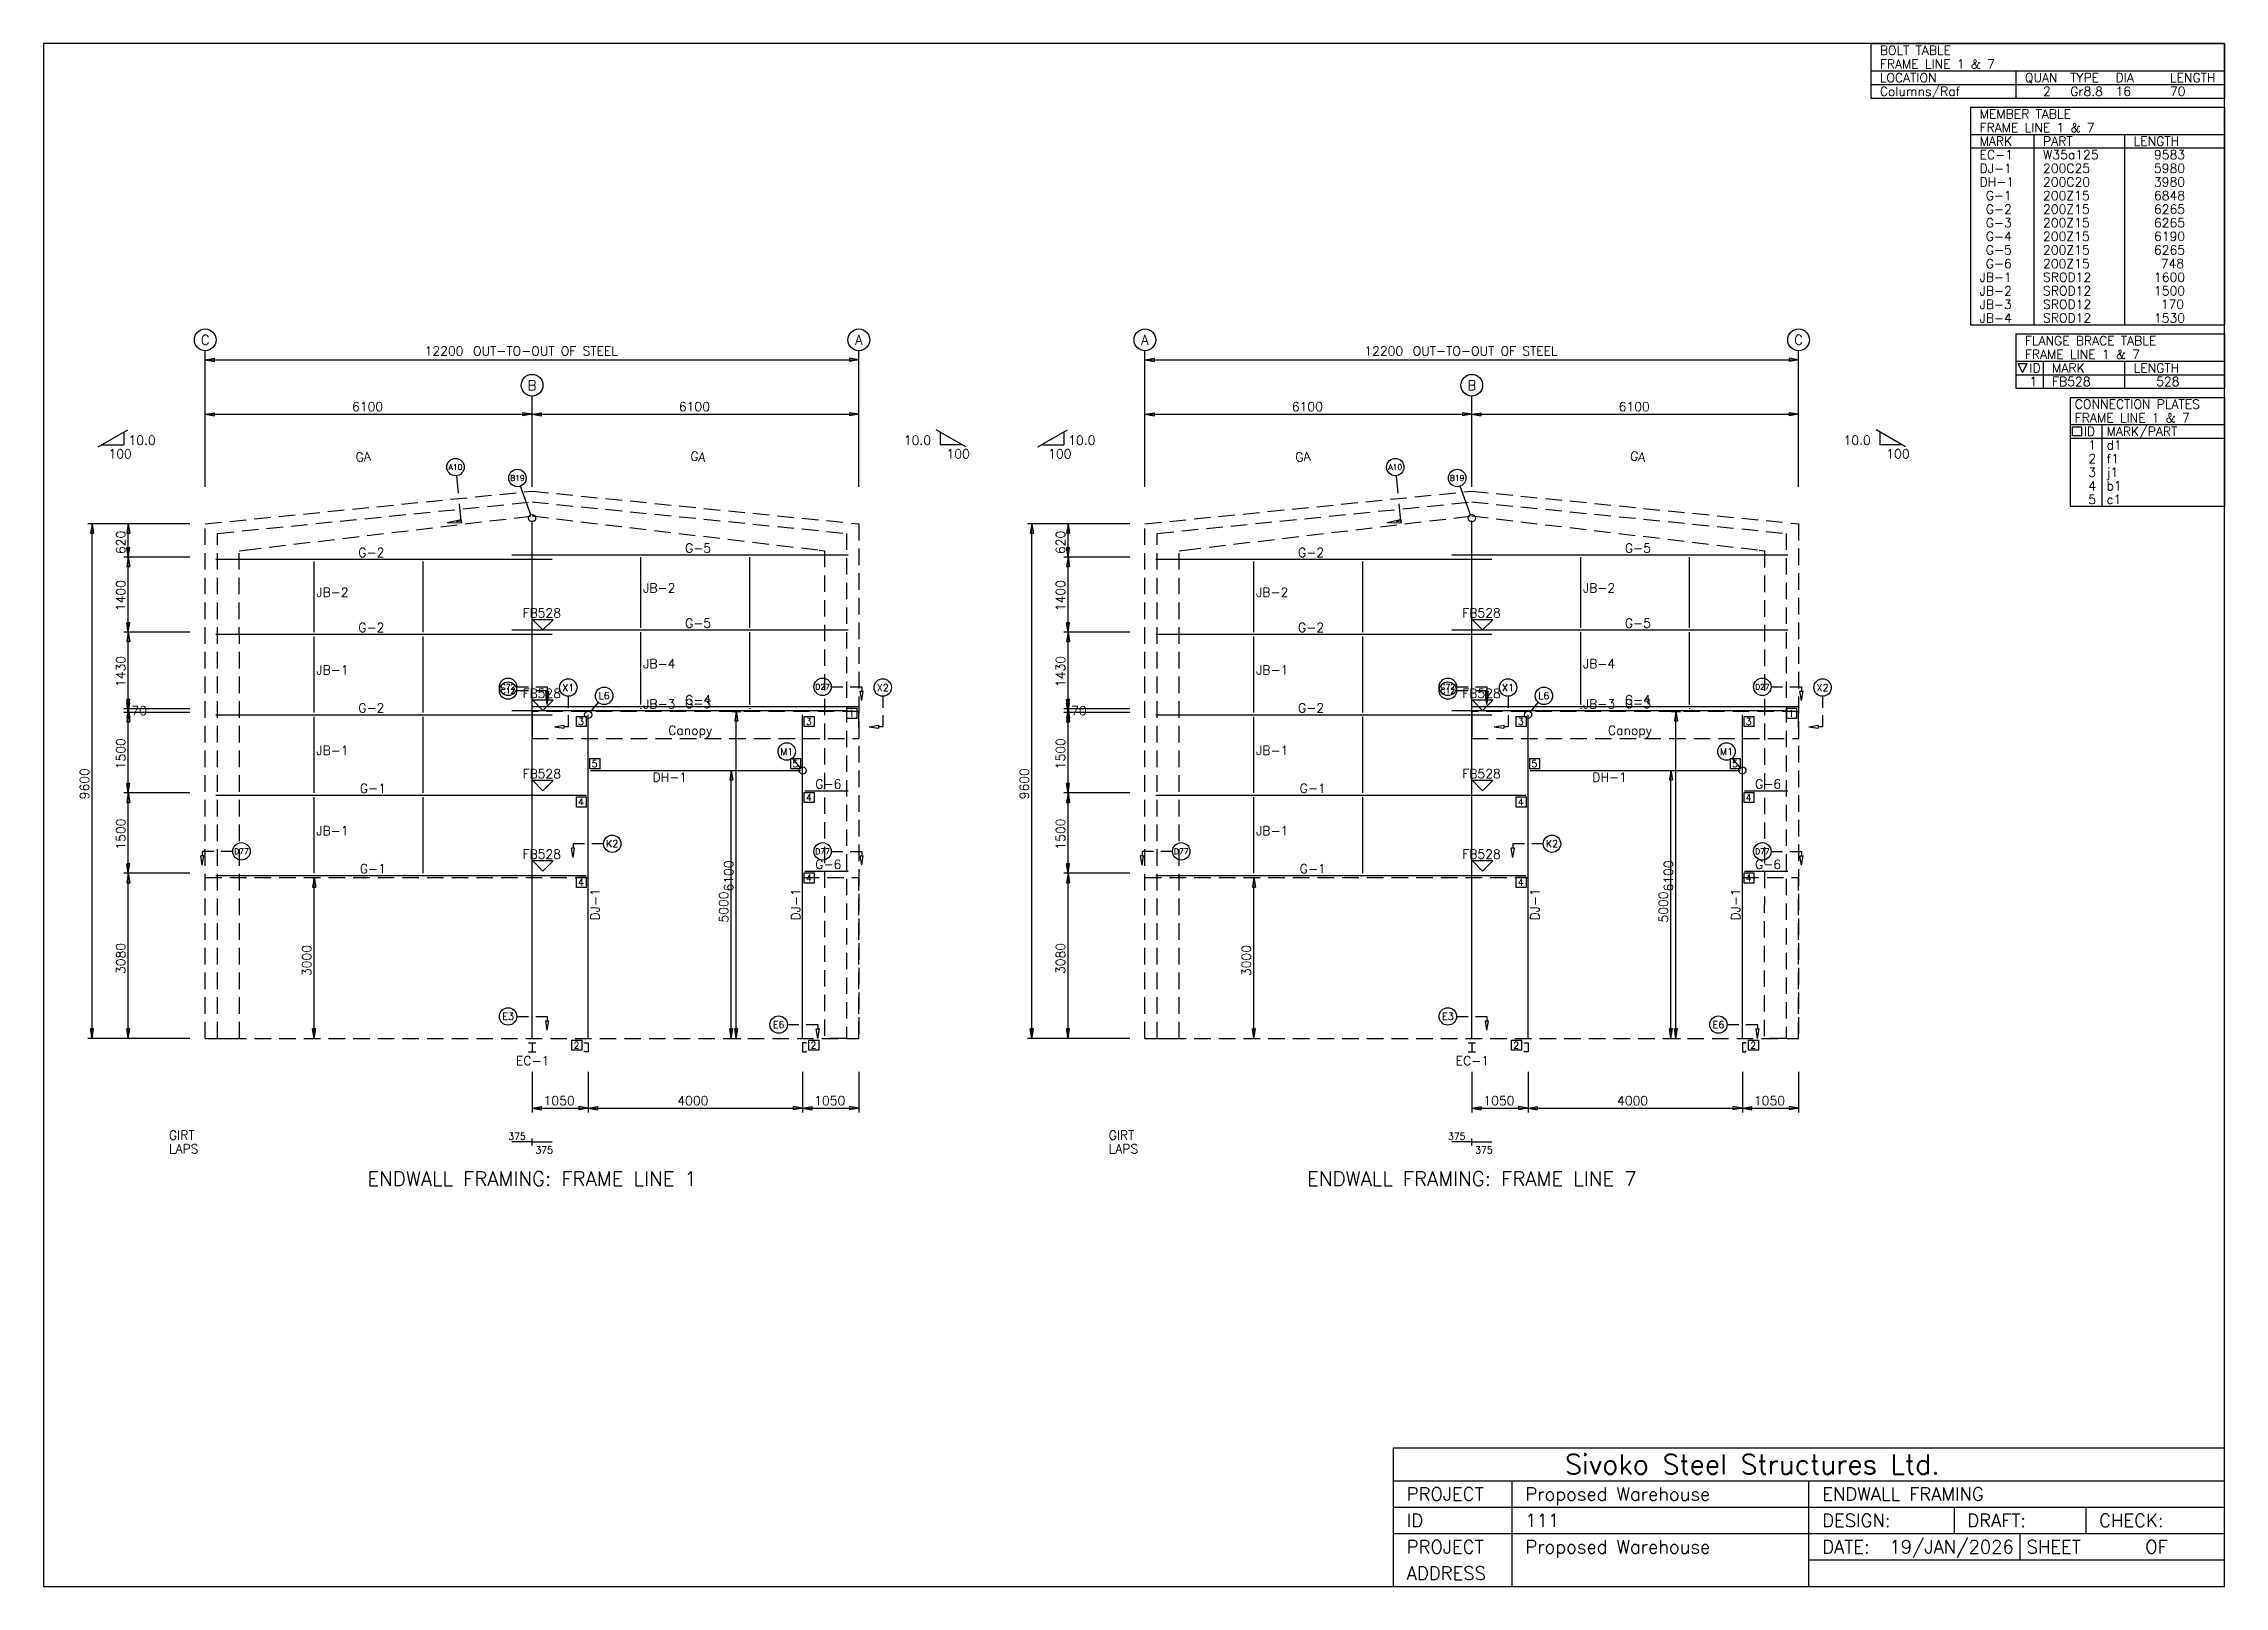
# Model space of a CAD drawing. Extents: x 0 to 40704, y 0 to 28784.
import ezdxf
from ezdxf.enums import TextEntityAlignment as Align

# ---------------------------------------------------------------- set-up
doc = ezdxf.new("R2010")
doc.units = 0
doc.linetypes.add('CONTIN', pattern=[0])
doc.linetypes.add('DASHED', pattern=[460.3, 307.7, -152.6])
doc.layers.get('0').update_dxf_attribs({"linetype": 'CONTIN'})
for name, color, linetype in [('1', 7, 'CONTIN'), ('10', 10, 'CONTIN'), ('11', 7, 'CONTIN'), ('12', 6, 'CONTIN'), ('13', 1, 'CONTIN'), ('14', 7, 'CONTIN'), ('15', 7, 'CONTIN'), ('2', 6, 'CONTIN'), ('22', 7, 'CONTIN'), ('26', 7, 'CONTIN'), ('3', 7, 'CONTIN'), ('4', 7, 'CONTIN'), ('5', 5, 'DASHED'), ('7', 7, 'CONTIN')]:
    doc.layers.add(name, color=color, linetype=linetype)
doc.styles.add('SIMPLEX', font='SIMPLEX')

# ---------------------------------------------------------------- blocks, each defined once
blk = doc.blocks.new('WCOL')
for p, q in [((-10.2, 0), (10.2, 0)), ((0, 0), (0, -25.4)), ((-10.2, -25.4), (10.2, -25.4))]:
    blk.add_line(p, q)
blk = doc.blocks.new('CCOL')
for p, q in [((10.2, 0), (0, 0)), ((0, 0), (0, -25.4)), ((10.2, -2.5), (10.2, 0)), ((0, -25.4), (10.2, -25.4)), ((10.2, -25.4), (10.2, -22.9))]:
    blk.add_line(p, q)
blk = doc.blocks.new('MARKER')
for p, q in [((25.4, 25.4), (-25.4, 25.4)), ((-25.4, 25.4), (0, 0)), ((0, 0), (25.4, 25.4))]:
    blk.add_line(p, q)
blk = doc.blocks.new('ARROW')
for p, q in [((0, 0), (-176, 29)), ((-176, 29), (-176, -29)), ((0, 0), (-176, -29))]:
    blk.add_line(p, q)
blk = doc.blocks.new('ARROWP')
for p, q in [((0, 0), (-176, 29)), ((-176, 29), (-176, -29)), ((0, 0), (-176, -29))]:
    blk.add_line(p, q)
blk = doc.blocks.new('CUTSEC')
at = {"layer": '7'}
for p, q in [((-284, 0), (-68, 0)), ((68, 0), (284, 0)), ((284, 0), (284, 81))]:
    blk.add_line(p, q, dxfattribs=at)
at = {"layer": '7', "rotation": 90}
blk.add_blockref('ARROWP', (284, 257), dxfattribs=at)
blk = doc.blocks.new('EW1FRM')
at = {"layer": '1'}
for p, q in [((5724.99951, 9020.61621), (12000, 9020.61621)), ((8133.33398, 7661.23389), (8133.33398, 8980)), ((10166.667, 7661.23389), (10166.667, 8980)), ((200, 8939.38281), (6475.00049, 8939.38281)), ((2033.3335, 7580), (2033.3335, 8898.76563)), ((4066.66699, 7580), (4066.66699, 8898.76563)), ((200, 7539.38281), (6475.00049, 7539.38281)), ((2033.3335, 6080), (2033.3335, 7498.76611)), ((4066.66699, 6080), (4066.66699, 7498.76611)), ((5724.99951, 7620.61719), (12000, 7620.61719)), ((8133.33398, 6231.23389), (8133.33398, 7580)), ((10166.667, 6231.23389), (10166.667, 7580)), ((5724.99951, 6120.61719), (12000, 6120.61719)), ((6100, 6190.61719), (12200, 6190.61719)), ((8133.33398, 6161.23389), (8133.33398, 6150)), ((10166.667, 6161.23389), (10166.667, 6150)), ((200, 6039.38281), (6475.00049, 6039.38281)), ((2033.3335, 4580), (2033.3335, 5998.76611)), ((4066.66699, 4580), (4066.66699, 5998.76611)), ((7150, 0), (7150, 6039.38281)), ((11150, 0), (11150, 6039.38281)), ((7190.61719, 5000), (11109.3828, 5000)), ((200, 4539.38281), (7109.38281, 4539.38281)), ((2033.3335, 3080), (2033.3335, 4498.76611)), ((4066.66699, 3080), (4066.66699, 4498.76611)), ((11190.6172, 4620.6167), (12000, 4620.6167)), ((200, 3039.38306), (7109.38281, 3039.38306)), ((11190.6172, 3120.61694), (12000, 3120.61694))]:
    blk.add_line(p, q, dxfattribs=at)
at = {"layer": '12'}
for p, q in [((0, 10291.2334), (0, 12829.791)), ((12200, 10291.2334), (12200, 12829.791)), ((6100, 10291.2334), (6100, 11983.6045)), ((-1516.3649, 9600), (-2193.3135, 9600)), ((-284.31839, 9600), (-1516.3649, 9600)), ((-1435.1311, 9600), (-1435.1311, 9600)), ((-284.31839, 8980), (-1516.3649, 8980)), ((-1435.1311, 8980), (-1435.1311, 8980)), ((-1435.131, 8980), (-1435.131, 8980)), ((-284.31839, 7580), (-1516.3649, 7580)), ((-1435.1311, 7580), (-1435.1311, 7580)), ((-1435.131, 7580), (-1435.131, 7580)), ((-284.31839, 6150), (-1516.3649, 6150)), ((-1435.1311, 6150), (-1435.1311, 6150)), ((-1435.1311, 6150), (-1435.1311, 6150)), ((-284.31839, 6080), (-1516.3649, 6080)), ((-1435.1311, 6080), (-1435.1311, 6080)), ((-1435.131, 6080), (-1435.131, 6080)), ((9826.94922, 6100), (9996.18555, 6100)), ((-284.31839, 4580), (-1516.3649, 4580)), ((-1435.1311, 4580), (-1435.1311, 4580)), ((-1435.131, 4580), (-1435.131, 4580)), ((-284.31839, 3080), (-1516.3649, 3080)), ((-1435.1311, 3080), (-1435.1311, 3080)), ((-1435.1309, 3080), (-1435.1309, 3080)), ((-1516.3649, 0), (-2193.3135, 0)), ((-284.31839, 0), (-1516.3649, 0)), ((-1435.1311, 0), (-1435.1311, 0)), ((9826.94922, 0), (9996.18555, 0))]:
    blk.add_line(p, q, dxfattribs=at)
at = {"layer": '13'}
for centre in [(0, 13032.876), (12200, 13032.876), (6100, 12186.6895)]:
    blk.add_circle(centre, 203.084579, dxfattribs=at)
at = {"layer": '2'}
for p, q in [((0, 12660.5537), (12200, 12660.5537)), ((0, 11645.1309), (12200, 11645.1309)), ((-1997.0934, 11035.877), (-1446.0144, 11354.0439)), ((-1926.7428, 11076.4941), (-1516.3649, 11076.4941)), ((-1516.3649, 11313.4268), (-1516.3649, 11076.4941)), ((14197.0928, 11035.877), (13646.0146, 11354.0439)), ((13716.3652, 11313.4268), (13716.3652, 11076.4941)), ((14126.7422, 11076.4941), (13716.3652, 11076.4941)), ((-2112.0796, 0), (-2112.0796, 9600)), ((-1435.1311, 8980), (-1435.1311, 9600)), ((-1435.1311, 7580), (-1435.131, 8980)), ((-1435.1311, 6150), (-1435.131, 7580)), ((-1435.1311, 6080), (-1435.1311, 6150)), ((-1435.1311, 4580), (-1435.131, 6080)), ((9911.56738, 0), (9911.56738, 6100)), ((9818, 0), (9818, 5000)), ((-1435.1311, 3080), (-1435.131, 4580)), ((-1435.1311, 0), (-1435.1309, 3080)), ((2033.3335, 0), (2033.3335, 3000)), ((6100, -624.48511), (6100, -1382.6675)), ((7150, -624.48511), (7150, -1382.6675)), ((7150, -624.48511), (7150, -1382.6675)), ((11150, -624.48511), (11150, -1382.6675)), ((11150, -624.48511), (11150, -1382.6675)), ((12200, -624.48511), (12200, -1382.6675)), ((6100, -1301.4337), (7150, -1301.4337)), ((7150, -1301.4337), (11150, -1301.4337)), ((11150, -1301.4337), (12200, -1301.4337)), ((6100, -1932.6882), (5724.99951, -1932.6882)), ((6100, -1996.152), (6100, -1869.2242)), ((6100, -1996.152), (6100, -1869.2242)), ((6100, -1932.6882), (6475.00049, -1932.6882))]:
    blk.add_line(p, q, dxfattribs=at)
at = {"layer": '3'}
for p, q in [((11977.876, 5968.49365), (11977.876, 6158.88428)), ((11977.876, 6158.88428), (12168.2686, 6158.88428)), ((12168.2686, 5968.49365), (12168.2686, 6158.88428)), ((6927.87646, 5817.25928), (6927.87646, 6007.65039)), ((6927.87646, 6007.65039), (7118.26904, 6007.65039)), ((7118.26904, 5817.25928), (6927.87646, 5817.25928)), ((7118.26904, 5817.25928), (7118.26904, 6007.65039)), ((11181.7324, 5817.25928), (11181.7324, 6007.65039)), ((11181.7324, 6007.65039), (11372.124, 6007.65039)), ((11372.124, 5817.25928), (11181.7324, 5817.25928)), ((11372.124, 5817.25928), (11372.124, 6007.65039)), ((12168.2686, 5968.49365), (11977.876, 5968.49365)), ((7181.73193, 5031.73242), (7181.73193, 5222.12402)), ((7181.73193, 5222.12402), (7372.125, 5222.12402)), ((7372.125, 5031.73242), (7181.73193, 5031.73242)), ((7372.125, 5031.73242), (7372.125, 5222.12402)), ((10927.876, 5031.73242), (10927.876, 5222.12402)), ((10927.876, 5222.12402), (11118.2686, 5222.12402)), ((11118.2686, 5031.73242), (10927.876, 5031.73242)), ((11118.2686, 5031.73242), (11118.2686, 5222.12402)), ((6927.87646, 4317.25928), (6927.87646, 4507.65088)), ((6927.87646, 4507.65088), (7118.26904, 4507.65088)), ((7118.26904, 4317.25928), (7118.26904, 4507.65088)), ((11181.7324, 4398.49316), (11181.7324, 4588.88477)), ((11181.7324, 4588.88477), (11372.124, 4588.88477)), ((11372.124, 4398.49316), (11372.124, 4588.88477)), ((7118.26904, 4317.25928), (6927.87646, 4317.25928)), ((11372.124, 4398.49316), (11181.7324, 4398.49316)), ((6927.87646, 2817.25928), (6927.87646, 3007.65112)), ((6927.87646, 3007.65112), (7118.26904, 3007.65112)), ((7118.26904, 2817.25928), (7118.26904, 3007.65112)), ((11181.7324, 2898.49292), (11181.7324, 3088.88477)), ((11181.7324, 3088.88477), (11372.124, 3088.88477)), ((11372.124, 2898.49292), (11181.7324, 2898.49292)), ((11372.124, 2898.49292), (11372.124, 3088.88477)), ((7118.26904, 2817.25928), (6927.87646, 2817.25928)), ((6843.25781, -222.12373), (6843.25781, -31.731966)), ((6843.25781, -31.731966), (7033.64941, -31.731966)), ((7033.64941, -222.12373), (6843.25781, -222.12373)), ((7033.64941, -222.12373), (7033.64941, -31.731966)), ((11266.3506, -222.12373), (11266.3506, -31.731966)), ((11266.3506, -31.731966), (11456.7432, -31.731966)), ((11456.7432, -222.12373), (11266.3506, -222.12373)), ((11456.7432, -222.12373), (11456.7432, -31.731966))]:
    blk.add_line(p, q, dxfattribs=at)
at = {"layer": '4'}
blk.add_line((6100, 0), (6100, 9665.10254), dxfattribs=at)
at = {"layer": '5'}
for p, q in [((0, 9600), (6100, 10210)), ((6100, 10210), (12200, 9600)), ((229.999939, 9422.00195), (6100, 10009.002)), ((6100, 10009.002), (11970, 9422.00195)), ((0, 0), (0, 9600)), ((230.000015, 0), (229.999939, 9422.00195)), ((738.599976, 9110.59961), (6099.3999, 9748.09961)), ((6099.3999, 9748.09961), (11461.4004, 9110.59961)), ((11970, 9422.00195), (11970, 0)), ((12200, 9600), (12200, 0)), ((635.799988, 9094.59961), (738.599976, 9110.59961)), ((641, 0), (635.799988, 9094.59961)), ((738.599976, 9110.59961), (738.599976, 9110.59961)), ((11461.4004, 9110.59961), (11461.2002, 9110.59961)), ((11461.2002, 9110.59961), (11559, 9099.5)), ((11559, 9099.5), (11559, 0)), ((6100, 6100), (6100, 5800)), ((12200, 6100), (6100, 6100)), ((6100, 5800), (6100, 5596.7998)), ((12200, 5800), (12200, 6100)), ((12200, 5800), (12200, 5596.7998)), ((6100, 5596.7998), (12200, 5596.7998)), ((0, 0), (0, 3000)), ((0, 3000), (7150, 3000)), ((11150, 3000), (12200, 3000)), ((12200, 0), (12200, 3000)), ((0, 0), (12200, 0)), ((230.000015, 0), (641, 0)), ((11970, 0), (11559, 0))]:
    blk.add_line(p, q, dxfattribs=at)
at = {"layer": '7'}
for p, q in [((6076.84912, 9769.33203), (5882.38135, 10303.6826)), ((7193.51416, 6091.23975), (7341.4624, 6267.55176)), ((11106.4883, 5051.85889), (10958.5498, 5228.17969))]:
    blk.add_line(p, q, dxfattribs=at)
for centre, radius in [((4671.37549, 10659.0195), 162.467667), ((5826.81836, 10456.3535), 162.467667), ((6100, 9705.71875), 67.694862), ((5653.21387, 6559.64014), 162.467667), ((5653.21387, 6489.64014), 162.467667), ((6776.94922, 6546.78613), 162.467667), ((7445.89648, 6392.0083), 162.467667), ((11523.2139, 6559.64014), 162.467667), ((12646.9492, 6546.78613), 162.467667), ((7150, 6039.38281), 67.694862), ((10854.1221, 5352.64111), 162.467667), ((11150, 5000), 67.694862), ((7596.78613, 3631.71338), 162.467667), ((676.786011, 3489.64038), 162.467667), ((11523.2139, 3489.64038), 162.467667), ((5653.21387, 409.640503), 162.467667), ((10703.2139, 257.240479), 162.467667)]:
    blk.add_circle(centre, radius, dxfattribs=at)
at = {"layer": '10', "yscale": 6.66287996, "zscale": 6.66287996}
for name, p, xscale in [('WCOL', (6100, -81.233833), 6.66287996), ('CCOL', (7150, -81.233833), -6.66288), ('CCOL', (11150, -81.233833), 6.66287996)]:
    blk.add_blockref(name, p, dxfattribs=dict(at, xscale=xscale))
at = {"layer": '2'}
for p, rotation in [((0, 12660.5537), 180), ((0, 11645.1309), 180), ((6100, 11645.1309), 180), ((-2112.0796, 9600), 90), ((-1435.1311, 9600), 90), ((-1435.1311, 8980), 270), ((-1435.131, 8980), 90), ((-1435.1311, 7580), 270), ((-1435.131, 7580), 90), ((-1435.1311, 6150), 270), ((-1435.1311, 6080), 270), ((-1435.1311, 6150), 90), ((-1435.131, 6080), 90), ((9911.56738, 6100), 90), ((9818, 5000), 90), ((-1435.1311, 4580), 270), ((-1435.131, 4580), 90), ((-1435.1311, 3080), 270), ((-1435.1309, 3080), 90), ((2033.3335, 3000), 90), ((-2112.0796, 0), 270), ((-1435.1311, 0), 270), ((2033.3335, 0), 270), ((9818, 0), 270), ((9911.56738, 0), 270), ((6100, -1301.4337), 180), ((7150, -1301.4337), 180), ((11150, -1301.4337), 180)]:
    blk.add_blockref('ARROW', p, dxfattribs=dict(at, rotation=rotation))
for p in [(12200, 12660.5537), (6100, 11645.1309), (12200, 11645.1309), (7150, -1301.4337), (11150, -1301.4337), (12200, -1301.4337)]:
    blk.add_blockref('ARROW', p, dxfattribs=at)
at = {"layer": '3', "xscale": 7.49573992, "yscale": 7.49573992, "zscale": 7.49573992}
for p in [(6303.08398, 7620.61719), (6303.08398, 6120.61719), (6303.08398, 4620.6167), (6303.08398, 3120.61694)]:
    blk.add_blockref('MARKER', p, dxfattribs=at)
at = {"layer": '7', "xscale": 1.5, "yscale": -1, "zscale": -1, "rotation": -84.289}
blk.add_blockref('CUTSEC', (4729.99219, 10072.999), dxfattribs=at)
at = {"layer": '7', "yscale": -1, "zscale": -1}
for p in [(6100, 6559.64014), (11970, 6559.64014), (6100, 6489.64014), (11970, 3489.64038), (6100, 409.640503), (11150, 257.240479)]:
    blk.add_blockref('CUTSEC', p, dxfattribs=at)
at = {"layer": '7', "yscale": -1, "zscale": -1, "rotation": -90}
for p in [(6776.94922, 6100), (12646.9492, 6100)]:
    blk.add_blockref('CUTSEC', p, dxfattribs=at)
at = {"layer": '7', "xscale": -1, "yscale": -1, "zscale": -1}
for p in [(229.999985, 3489.64038), (7150, 3631.71338)]:
    blk.add_blockref('CUTSEC', p, dxfattribs=at)
at = {"layer": '11', "style": 'SIMPLEX'}
for s, height, p in [('12200', 169.237152, (4094.54004, 12741.7881)), ('6100', 169.237152, (2741.14209, 11701.543)), ('6100', 169.237152, (8841.14258, 11701.543)), ('100', 169.237152, (-1806.1722, 10822.6387)), ('10.0', 169.237152, (-1431.7463, 11076.4941)), ('10.0', 169.237152, (13039.415, 11076.4941)), ('100', 169.237152, (13836.9346, 10822.6387)), ('70', 169.237152, (-1378.7188, 6030.38135)), ('1050', 169.237152, (6316.14209, -1245.0214)), ('4000', 169.237152, (8811.52539, -1245.0214)), ('1050', 169.237152, (11366.1426, -1245.0214)), ('375', 126.927864, (5655.75244, -1890.379)), ('375', 126.927864, (6163.46387, -2144.2349))]:
    blk.add_text(s, height=height, dxfattribs=at).set_placement(p)
for s, p in [('620', (-1491.5435, 9036.14453)), ('1400', (-1491.5435, 7971.14258)), ('1430', (-1491.5435, 6556.14258)), ('1500', (-1491.5435, 5021.14209)), ('9600', (-2168.4917, 4461.52588)), ('1500', (-1491.5435, 3521.14209)), ('6100', (9855.15527, 2741.14209)), ('5000', (9761.58789, 2161.52588)), ('3080', (-1491.5433, 1201.52563)), ('3000', (1976.92102, 1161.52563))]:
    blk.add_text(s, height=169.237152, rotation=90, dxfattribs=at).set_placement(p)
at = {"layer": '13', "style": 'SIMPLEX'}
for s, p in [('C', (0, 12941.4873)), ('A', (12200, 12941.4873)), ('B', (6100, 12095.3008))]:
    blk.add_text(s, height=182.776123, dxfattribs=at).set_placement(p, align=Align.CENTER)
at = {"layer": '15', "style": 'SIMPLEX'}
blk.add_text(' OUT-TO-OUT OF STEEL', height=169.237152, dxfattribs=at).set_placement((4881.49268, 12741.7881))
blk.add_text('ENDWALL FRAMING: FRAME LINE 1', height=270.779449, dxfattribs=at).set_placement((6100, -2753.4883), align=Align.CENTER)
at = {"layer": '2', "style": 'SIMPLEX'}
for s, p in [('GIRT', (-676.94867, -1890.3788)), ('LAPS', (-676.94867, -2144.2346))]:
    blk.add_text(s, height=169.237152, dxfattribs=at).set_placement(p)
at = {"layer": '3', "style": 'SIMPLEX'}
for s, rotation, p in [('GA', 5.711, (2815.56104, 10753.9229)), ('GA', -5.711, (9047.64453, 10787.6025)), ('DJ-1', 90, (7361.54736, 2199.604)), ('DJ-1', 90, (11107.6914, 2199.604))]:
    blk.add_text(s, height=169.237152, rotation=rotation, dxfattribs=at).set_placement(p)
for s, height, p in [(' G-2', 169.237152, (2741.14233, 8981.69238)), (' G-5', 169.237152, (8841.14258, 9062.92578)), ('JB-2', 169.237152, (2073.9502, 8239.38281)), ('JB-2', 169.237152, (8173.95068, 8320.61719)), (' G-2', 169.237152, (2741.14233, 7581.69238)), ('FB528', 169.237152, (5922.30127, 7853.31689)), (' G-5', 169.237152, (8841.14258, 7662.92627)), ('JB-1', 169.237152, (2073.9502, 6789.38281)), ('JB-4', 169.237152, (8173.95068, 6905.61719)), ('FB528', 169.237152, (5922.30127, 6353.31836)), (' G-2', 169.237152, (2741.14233, 6081.69287)), ('JB-3', 169.237152, (8173.95068, 6155.61719)), (' G-4', 169.237152, (8841.14258, 6232.92627)), (' G-3', 169.237152, (8841.14258, 6162.92627)), ('1', 126.927864, (12009.6084, 6000.2251)), ('3', 126.927864, (6959.6084, 5848.99121)), ('Canopy', 169.237152, (8642.28906, 5664.49463)), ('3', 126.927864, (11213.4639, 5848.99121)), ('JB-1', 169.237152, (2073.9502, 5289.3833)), ('FB528', 169.237152, (5922.30127, 4853.31787)), ('5', 126.927864, (7213.46436, 5063.46436)), ('DH-1', 169.237152, (8349.60449, 4788.45361)), ('5', 126.927864, (10959.6084, 5063.46436)), (' G-1', 169.237152, (2770.75879, 4581.69238)), ('4', 126.927864, (11213.4639, 4430.2251)), (' G-6', 169.237152, (11271.4502, 4662.92627)), ('4', 126.927864, (6959.6084, 4348.99121)), ('JB-1', 169.237152, (2073.9502, 3789.38306)), ('FB528', 169.237152, (5922.30127, 3353.31787)), (' G-6', 169.237152, (11271.4502, 3162.92603)), (' G-1', 169.237152, (2770.75879, 3081.69238)), ('4', 126.927864, (6959.6084, 2848.99146)), ('4', 126.927864, (11213.4639, 2930.22485)), ('EC-1', 169.237152, (5799.604, -500.94196)), ('2', 126.927864, (6874.98926, -190.39178)), ('2', 126.927864, (11298.083, -190.39178))]:
    blk.add_text(s, height=height, dxfattribs=at).set_placement(p)
at = {"layer": '7', "style": 'SIMPLEX'}
for s, height, p in [('A10', 103.979301, (4671.37549, 10659.0195)), ('B19', 103.979301, (5826.81836, 10456.3535)), ('C72', 103.979301, (5653.21387, 6559.64014)), ('C12', 103.979301, (5653.21387, 6489.64014)), ('X1', 129.974121, (6776.94922, 6546.78613)), ('D27', 103.979301, (11523.2139, 6559.64014)), ('X2', 129.974121, (12646.9492, 6546.78613)), ('L6', 129.974121, (7445.89648, 6392.0083)), ('M1', 129.974121, (10854.1221, 5352.64111)), ('K2', 129.974121, (7596.78613, 3631.71338)), ('D77', 103.979301, (676.786011, 3489.64038)), ('D77', 103.979301, (11523.2139, 3489.64038)), ('E3', 129.974121, (5653.21387, 409.640503)), ('E6', 129.974121, (10703.2139, 257.240479))]:
    blk.add_text(s, height=height, dxfattribs=at).set_placement(p, align=Align.MIDDLE_CENTER)
blk = doc.blocks.new('EW2FRM')
at = {"layer": '1'}
for p, q in [((5724.99951, 9020.61621), (12000, 9020.61621)), ((8133.33398, 7661.23389), (8133.33398, 8980)), ((10166.667, 7661.23389), (10166.667, 8980)), ((200, 8939.38281), (6475.00049, 8939.38281)), ((2033.3335, 7580), (2033.3335, 8898.76563)), ((4066.66699, 7580), (4066.66699, 8898.76563)), ((200, 7539.38281), (6475.00049, 7539.38281)), ((2033.3335, 6080), (2033.3335, 7498.76611)), ((4066.66699, 6080), (4066.66699, 7498.76611)), ((5724.99951, 7620.61719), (12000, 7620.61719)), ((8133.33398, 6231.23389), (8133.33398, 7580)), ((10166.667, 6231.23389), (10166.667, 7580)), ((5724.99951, 6120.61719), (12000, 6120.61719)), ((6100, 6190.61719), (12200, 6190.61719)), ((8133.33398, 6161.23389), (8133.33398, 6150)), ((10166.667, 6161.23389), (10166.667, 6150)), ((200, 6039.38281), (6475.00049, 6039.38281)), ((2033.3335, 4580), (2033.3335, 5998.76611)), ((4066.66699, 4580), (4066.66699, 5998.76611)), ((7150, 0), (7150, 6039.38281)), ((11150, 0), (11150, 6039.38281)), ((7190.61719, 5000), (11109.3828, 5000)), ((200, 4539.38281), (7109.38281, 4539.38281)), ((2033.3335, 3080), (2033.3335, 4498.76611)), ((4066.66699, 3080), (4066.66699, 4498.76611)), ((11190.6172, 4620.6167), (12000, 4620.6167)), ((200, 3039.38306), (7109.38281, 3039.38306)), ((11190.6172, 3120.61694), (12000, 3120.61694))]:
    blk.add_line(p, q, dxfattribs=at)
at = {"layer": '12'}
for p, q in [((0, 10291.2334), (0, 12829.791)), ((12200, 10291.2334), (12200, 12829.791)), ((6100, 10291.2334), (6100, 11983.6045)), ((-1516.3649, 9600), (-2193.3135, 9600)), ((-284.31839, 9600), (-1516.3649, 9600)), ((-1435.1311, 9600), (-1435.1311, 9600)), ((-284.31839, 8980), (-1516.3649, 8980)), ((-1435.1311, 8980), (-1435.1311, 8980)), ((-1435.131, 8980), (-1435.131, 8980)), ((-284.31839, 7580), (-1516.3649, 7580)), ((-1435.1311, 7580), (-1435.1311, 7580)), ((-1435.131, 7580), (-1435.131, 7580)), ((-284.31839, 6150), (-1516.3649, 6150)), ((-1435.1311, 6150), (-1435.1311, 6150)), ((-1435.1311, 6150), (-1435.1311, 6150)), ((-284.31839, 6080), (-1516.3649, 6080)), ((-1435.1311, 6080), (-1435.1311, 6080)), ((-1435.131, 6080), (-1435.131, 6080)), ((9826.94922, 6100), (9996.18555, 6100)), ((-284.31839, 4580), (-1516.3649, 4580)), ((-1435.1311, 4580), (-1435.1311, 4580)), ((-1435.131, 4580), (-1435.131, 4580)), ((-284.31839, 3080), (-1516.3649, 3080)), ((-1435.1311, 3080), (-1435.1311, 3080)), ((-1435.1309, 3080), (-1435.1309, 3080)), ((-1516.3649, 0), (-2193.3135, 0)), ((-284.31839, 0), (-1516.3649, 0)), ((-1435.1311, 0), (-1435.1311, 0)), ((9826.94922, 0), (9996.18555, 0))]:
    blk.add_line(p, q, dxfattribs=at)
at = {"layer": '13'}
for centre in [(0, 13032.876), (12200, 13032.876), (6100, 12186.6895)]:
    blk.add_circle(centre, 203.084579, dxfattribs=at)
at = {"layer": '2'}
for p, q in [((0, 12660.5537), (12200, 12660.5537)), ((0, 11645.1309), (12200, 11645.1309)), ((-1997.0934, 11035.877), (-1446.0144, 11354.0439)), ((-1926.7428, 11076.4941), (-1516.3649, 11076.4941)), ((-1516.3649, 11313.4268), (-1516.3649, 11076.4941)), ((14197.0928, 11035.877), (13646.0146, 11354.0439)), ((13716.3652, 11313.4268), (13716.3652, 11076.4941)), ((14126.7422, 11076.4941), (13716.3652, 11076.4941)), ((-2112.0796, 0), (-2112.0796, 9600)), ((-1435.1311, 8980), (-1435.1311, 9600)), ((-1435.1311, 7580), (-1435.131, 8980)), ((-1435.1311, 6150), (-1435.131, 7580)), ((-1435.1311, 6080), (-1435.1311, 6150)), ((-1435.1311, 4580), (-1435.131, 6080)), ((9911.56738, 0), (9911.56738, 6100)), ((9818, 0), (9818, 5000)), ((-1435.1311, 3080), (-1435.131, 4580)), ((-1435.1311, 0), (-1435.1309, 3080)), ((2033.3335, 0), (2033.3335, 3000)), ((6100, -624.48511), (6100, -1382.6675)), ((7150, -624.48511), (7150, -1382.6675)), ((7150, -624.48511), (7150, -1382.6675)), ((11150, -624.48511), (11150, -1382.6675)), ((11150, -624.48511), (11150, -1382.6675)), ((12200, -624.48511), (12200, -1382.6675)), ((6100, -1301.4337), (7150, -1301.4337)), ((7150, -1301.4337), (11150, -1301.4337)), ((11150, -1301.4337), (12200, -1301.4337)), ((6100, -1932.6882), (5724.99951, -1932.6882)), ((6100, -1996.152), (6100, -1869.2242)), ((6100, -1996.152), (6100, -1869.2242)), ((6100, -1932.6882), (6475.00049, -1932.6882))]:
    blk.add_line(p, q, dxfattribs=at)
at = {"layer": '3'}
for p, q in [((11977.876, 5968.49365), (11977.876, 6158.88428)), ((11977.876, 6158.88428), (12168.2686, 6158.88428)), ((12168.2686, 5968.49365), (12168.2686, 6158.88428)), ((6927.87646, 5817.25928), (6927.87646, 6007.65039)), ((6927.87646, 6007.65039), (7118.26904, 6007.65039)), ((7118.26904, 5817.25928), (6927.87646, 5817.25928)), ((7118.26904, 5817.25928), (7118.26904, 6007.65039)), ((11181.7324, 5817.25928), (11181.7324, 6007.65039)), ((11181.7324, 6007.65039), (11372.124, 6007.65039)), ((11372.124, 5817.25928), (11181.7324, 5817.25928)), ((11372.124, 5817.25928), (11372.124, 6007.65039)), ((12168.2686, 5968.49365), (11977.876, 5968.49365)), ((7181.73193, 5031.73242), (7181.73193, 5222.12402)), ((7181.73193, 5222.12402), (7372.125, 5222.12402)), ((7372.125, 5031.73242), (7181.73193, 5031.73242)), ((7372.125, 5031.73242), (7372.125, 5222.12402)), ((10927.876, 5031.73242), (10927.876, 5222.12402)), ((10927.876, 5222.12402), (11118.2686, 5222.12402)), ((11118.2686, 5031.73242), (10927.876, 5031.73242)), ((11118.2686, 5031.73242), (11118.2686, 5222.12402)), ((6927.87646, 4317.25928), (6927.87646, 4507.65088)), ((6927.87646, 4507.65088), (7118.26904, 4507.65088)), ((7118.26904, 4317.25928), (7118.26904, 4507.65088)), ((11181.7324, 4398.49316), (11181.7324, 4588.88477)), ((11181.7324, 4588.88477), (11372.124, 4588.88477)), ((11372.124, 4398.49316), (11372.124, 4588.88477)), ((7118.26904, 4317.25928), (6927.87646, 4317.25928)), ((11372.124, 4398.49316), (11181.7324, 4398.49316)), ((6927.87646, 2817.25928), (6927.87646, 3007.65112)), ((6927.87646, 3007.65112), (7118.26904, 3007.65112)), ((7118.26904, 2817.25928), (7118.26904, 3007.65112)), ((11181.7324, 2898.49292), (11181.7324, 3088.88477)), ((11181.7324, 3088.88477), (11372.124, 3088.88477)), ((11372.124, 2898.49292), (11181.7324, 2898.49292)), ((11372.124, 2898.49292), (11372.124, 3088.88477)), ((7118.26904, 2817.25928), (6927.87646, 2817.25928)), ((6843.25781, -222.12373), (6843.25781, -31.731966)), ((6843.25781, -31.731966), (7033.64941, -31.731966)), ((7033.64941, -222.12373), (6843.25781, -222.12373)), ((7033.64941, -222.12373), (7033.64941, -31.731966)), ((11266.3506, -222.12373), (11266.3506, -31.731966)), ((11266.3506, -31.731966), (11456.7432, -31.731966)), ((11456.7432, -222.12373), (11266.3506, -222.12373)), ((11456.7432, -222.12373), (11456.7432, -31.731966))]:
    blk.add_line(p, q, dxfattribs=at)
at = {"layer": '4'}
blk.add_line((6100, 0), (6100, 9665.10254), dxfattribs=at)
at = {"layer": '5'}
for p, q in [((0, 9600), (6100, 10210)), ((6100, 10210), (12200, 9600)), ((229.999939, 9422.00195), (6100, 10009.002)), ((6100, 10009.002), (11970, 9422.00195)), ((0, 0), (0, 9600)), ((230.000015, 0), (229.999939, 9422.00195)), ((738.599976, 9110.59961), (6100.6001, 9748.09961)), ((6100.6001, 9748.09961), (11461.4004, 9110.59961)), ((11970, 9422.00195), (11970, 0)), ((12200, 9600), (12200, 0)), ((641, 9099.5), (738.799988, 9110.59961)), ((641, 0), (641, 9099.5)), ((738.799988, 9110.59961), (738.599976, 9110.59961)), ((11461.4004, 9110.59961), (11461.4004, 9110.59961)), ((11461.4004, 9110.59961), (11564.2002, 9094.59961)), ((11564.2002, 9094.59961), (11559, 0)), ((6100, 6100), (6100, 5800)), ((12200, 6100), (6100, 6100)), ((6100, 5800), (6100, 5596.7998)), ((12200, 5800), (12200, 6100)), ((12200, 5800), (12200, 5596.7998)), ((6100, 5596.7998), (12200, 5596.7998)), ((0, 0), (0, 3000)), ((0, 3000), (7150, 3000)), ((11150, 3000), (12200, 3000)), ((12200, 0), (12200, 3000)), ((0, 0), (12200, 0)), ((230.000015, 0), (641, 0)), ((11970, 0), (11559, 0))]:
    blk.add_line(p, q, dxfattribs=at)
at = {"layer": '7'}
for p, q in [((6076.84912, 9769.33203), (5882.38135, 10303.6826)), ((7193.51416, 6091.23975), (7341.4624, 6267.55176)), ((11106.4883, 5051.85889), (10958.5498, 5228.17969))]:
    blk.add_line(p, q, dxfattribs=at)
for centre, radius in [((4671.3999, 10659.0225), 162.467667), ((5826.81836, 10456.3535), 162.467667), ((6100, 9705.71875), 67.694862), ((5653.21387, 6559.64014), 162.467667), ((5653.21387, 6489.64014), 162.467667), ((6776.94922, 6546.78613), 162.467667), ((7445.89648, 6392.0083), 162.467667), ((11523.2139, 6559.64014), 162.467667), ((12646.9492, 6546.78613), 162.467667), ((7150, 6039.38281), 67.694862), ((10854.1221, 5352.64111), 162.467667), ((11150, 5000), 67.694862), ((7596.78613, 3631.71338), 162.467667), ((676.786011, 3489.64038), 162.467667), ((11523.2139, 3489.64038), 162.467667), ((5653.21387, 409.640503), 162.467667), ((10703.2139, 257.240479), 162.467667)]:
    blk.add_circle(centre, radius, dxfattribs=at)
at = {"layer": '10', "yscale": 6.66287996, "zscale": 6.66287996}
for name, p, xscale in [('WCOL', (6100, -81.233833), 6.66287996), ('CCOL', (7150, -81.233833), -6.66288), ('CCOL', (11150, -81.233833), 6.66287996)]:
    blk.add_blockref(name, p, dxfattribs=dict(at, xscale=xscale))
at = {"layer": '2'}
for p, rotation in [((0, 12660.5537), 180), ((0, 11645.1309), 180), ((6100, 11645.1309), 180), ((-2112.0796, 9600), 90), ((-1435.1311, 9600), 90), ((-1435.1311, 8980), 270), ((-1435.131, 8980), 90), ((-1435.1311, 7580), 270), ((-1435.131, 7580), 90), ((-1435.1311, 6150), 270), ((-1435.1311, 6080), 270), ((-1435.1311, 6150), 90), ((-1435.131, 6080), 90), ((9911.56738, 6100), 90), ((9818, 5000), 90), ((-1435.1311, 4580), 270), ((-1435.131, 4580), 90), ((-1435.1311, 3080), 270), ((-1435.1309, 3080), 90), ((2033.3335, 3000), 90), ((-2112.0796, 0), 270), ((-1435.1311, 0), 270), ((2033.3335, 0), 270), ((9818, 0), 270), ((9911.56738, 0), 270), ((6100, -1301.4337), 180), ((7150, -1301.4337), 180), ((11150, -1301.4337), 180)]:
    blk.add_blockref('ARROW', p, dxfattribs=dict(at, rotation=rotation))
for p in [(12200, 12660.5537), (6100, 11645.1309), (12200, 11645.1309), (7150, -1301.4337), (11150, -1301.4337), (12200, -1301.4337)]:
    blk.add_blockref('ARROW', p, dxfattribs=at)
at = {"layer": '3', "xscale": 7.49573992, "yscale": 7.49573992, "zscale": 7.49573992}
for p in [(6303.08398, 7620.61719), (6303.08398, 6120.61719), (6303.08398, 4620.6167), (6303.08398, 3120.61694)]:
    blk.add_blockref('MARKER', p, dxfattribs=at)
at = {"layer": '7', "xscale": 1.5, "yscale": -1, "zscale": -1, "rotation": -84.289}
blk.add_blockref('CUTSEC', (4730.0166, 10073.001), dxfattribs=at)
at = {"layer": '7', "yscale": -1, "zscale": -1}
for p in [(6100, 6559.64014), (11970, 6559.64014), (6100, 6489.64014), (11970, 3489.64038), (6100, 409.640503), (11150, 257.240479)]:
    blk.add_blockref('CUTSEC', p, dxfattribs=at)
at = {"layer": '7', "yscale": -1, "zscale": -1, "rotation": -90}
for p in [(6776.94922, 6100), (12646.9492, 6100)]:
    blk.add_blockref('CUTSEC', p, dxfattribs=at)
at = {"layer": '7', "xscale": -1, "yscale": -1, "zscale": -1}
for p in [(229.999985, 3489.64038), (7150, 3631.71338)]:
    blk.add_blockref('CUTSEC', p, dxfattribs=at)
at = {"layer": '11', "style": 'SIMPLEX'}
for s, height, p in [('12200', 169.237152, (4094.54004, 12741.7881)), ('6100', 169.237152, (2741.14209, 11701.543)), ('6100', 169.237152, (8841.14258, 11701.543)), ('100', 169.237152, (-1806.1722, 10822.6387)), ('10.0', 169.237152, (-1431.7463, 11076.4941)), ('10.0', 169.237152, (13039.415, 11076.4941)), ('100', 169.237152, (13836.9346, 10822.6387)), ('70', 169.237152, (-1378.7188, 6030.38135)), ('1050', 169.237152, (6316.14209, -1245.0214)), ('4000', 169.237152, (8811.52539, -1245.0214)), ('1050', 169.237152, (11366.1426, -1245.0214)), ('375', 126.927864, (5655.75244, -1890.379)), ('375', 126.927864, (6163.46387, -2144.2349))]:
    blk.add_text(s, height=height, dxfattribs=at).set_placement(p)
for s, p in [('620', (-1491.5435, 9036.14453)), ('1400', (-1491.5435, 7971.14258)), ('1430', (-1491.5435, 6556.14258)), ('1500', (-1491.5435, 5021.14209)), ('9600', (-2168.4917, 4461.52588)), ('1500', (-1491.5435, 3521.14209)), ('6100', (9855.15527, 2741.14209)), ('5000', (9761.58789, 2161.52588)), ('3080', (-1491.5433, 1201.52563)), ('3000', (1976.92102, 1161.52563))]:
    blk.add_text(s, height=169.237152, rotation=90, dxfattribs=at).set_placement(p)
at = {"layer": '13', "style": 'SIMPLEX'}
for s, p in [('A', (0, 12941.4873)), ('C', (12200, 12941.4873)), ('B', (6100, 12095.3008))]:
    blk.add_text(s, height=182.776123, dxfattribs=at).set_placement(p, align=Align.CENTER)
at = {"layer": '15', "style": 'SIMPLEX'}
blk.add_text(' OUT-TO-OUT OF STEEL', height=169.237152, dxfattribs=at).set_placement((4881.49268, 12741.7881))
blk.add_text('ENDWALL FRAMING: FRAME LINE 7', height=270.779449, dxfattribs=at).set_placement((6100, -2753.4883), align=Align.CENTER)
at = {"layer": '2', "style": 'SIMPLEX'}
for s, p in [('GIRT', (-676.94867, -1890.3788)), ('LAPS', (-676.94867, -2144.2346))]:
    blk.add_text(s, height=169.237152, dxfattribs=at).set_placement(p)
at = {"layer": '3', "style": 'SIMPLEX'}
for s, rotation, p in [('GA', 5.711, (2815.56104, 10753.9229)), ('GA', -5.711, (9047.64453, 10787.6025)), ('DJ-1', 90, (7361.54736, 2199.604)), ('DJ-1', 90, (11107.6914, 2199.604))]:
    blk.add_text(s, height=169.237152, rotation=rotation, dxfattribs=at).set_placement(p)
for s, height, p in [(' G-2', 169.237152, (2741.14233, 8981.69238)), (' G-5', 169.237152, (8841.14258, 9062.92578)), ('JB-2', 169.237152, (2073.9502, 8239.38281)), ('JB-2', 169.237152, (8173.95068, 8320.61719)), (' G-2', 169.237152, (2741.14233, 7581.69238)), ('FB528', 169.237152, (5922.30127, 7853.31689)), (' G-5', 169.237152, (8841.14258, 7662.92627)), ('JB-1', 169.237152, (2073.9502, 6789.38281)), ('JB-4', 169.237152, (8173.95068, 6905.61719)), ('FB528', 169.237152, (5922.30127, 6353.31836)), (' G-2', 169.237152, (2741.14233, 6081.69287)), ('JB-3', 169.237152, (8173.95068, 6155.61719)), (' G-4', 169.237152, (8841.14258, 6232.92627)), (' G-3', 169.237152, (8841.14258, 6162.92627)), ('1', 126.927864, (12009.6084, 6000.2251)), ('3', 126.927864, (6959.6084, 5848.99121)), ('Canopy', 169.237152, (8642.28906, 5664.49463)), ('3', 126.927864, (11213.4639, 5848.99121)), ('JB-1', 169.237152, (2073.9502, 5289.3833)), ('FB528', 169.237152, (5922.30127, 4853.31787)), ('5', 126.927864, (7213.46436, 5063.46436)), ('DH-1', 169.237152, (8349.60449, 4788.45361)), ('5', 126.927864, (10959.6084, 5063.46436)), (' G-1', 169.237152, (2770.75879, 4581.69238)), ('4', 126.927864, (11213.4639, 4430.2251)), (' G-6', 169.237152, (11271.4502, 4662.92627)), ('4', 126.927864, (6959.6084, 4348.99121)), ('JB-1', 169.237152, (2073.9502, 3789.38306)), ('FB528', 169.237152, (5922.30127, 3353.31787)), (' G-6', 169.237152, (11271.4502, 3162.92603)), (' G-1', 169.237152, (2770.75879, 3081.69238)), ('4', 126.927864, (6959.6084, 2848.99146)), ('4', 126.927864, (11213.4639, 2930.22485)), ('EC-1', 169.237152, (5799.604, -500.94196)), ('2', 126.927864, (6874.98926, -190.39178)), ('2', 126.927864, (11298.083, -190.39178))]:
    blk.add_text(s, height=height, dxfattribs=at).set_placement(p)
at = {"layer": '7', "style": 'SIMPLEX'}
for s, height, p in [('A10', 103.979301, (4671.3999, 10659.0225)), ('B19', 103.979301, (5826.81836, 10456.3535)), ('C72', 103.979301, (5653.21387, 6559.64014)), ('C12', 103.979301, (5653.21387, 6489.64014)), ('X1', 129.974121, (6776.94922, 6546.78613)), ('D27', 103.979301, (11523.2139, 6559.64014)), ('X2', 129.974121, (12646.9492, 6546.78613)), ('L6', 129.974121, (7445.89648, 6392.0083)), ('M1', 129.974121, (10854.1221, 5352.64111)), ('K2', 129.974121, (7596.78613, 3631.71338)), ('D77', 103.979301, (676.786011, 3489.64038)), ('D77', 103.979301, (11523.2139, 3489.64038)), ('E3', 129.974121, (5653.21387, 409.640503)), ('E6', 129.974121, (10703.2139, 257.240479))]:
    blk.add_text(s, height=height, dxfattribs=at).set_placement(p, align=Align.MIDDLE_CENTER)
blk = doc.blocks.new('EW1TBL')
for p, q in [((-4738.6401, 0), (0, 0)), ((-4738.6401, 0), (-4738.6401, -4061.6924)), ((0, 0), (0, -4061.6924)), ((-4738.6401, -507.71143), (0, -507.71143)), ((-4738.6401, -507.71143), (-4738.6401, -761.56714)), ((-4738.6401, -761.56714), (-4738.6401, -4061.6924)), ((-4738.6401, -761.56714), (0, -761.56714)), ((-3553.98, -507.71143), (-3553.98, -761.56714)), ((-3553.98, -761.56714), (-3553.98, -4061.6924)), ((-1861.6084, -507.71143), (-1861.6084, -761.56714)), ((-1861.6084, -761.56714), (-1861.6084, -4061.6924)), ((-4738.6401, -4061.6924), (0, -4061.6924))]:
    blk.add_line(p, q)
at = {"layer": '14', "style": 'SIMPLEX'}
for s, p in [('MEMBER TABLE', (-4569.4033, -211.54643)), ('FRAME LINE 1 & 7', (-4569.4033, -465.40216)), ('MARK', (-4569.4033, -719.25781)), ('PART', (-3384.7429, -719.25781)), ('LENGTH', (-1692.3715, -719.25781))]:
    blk.add_text(s, height=169.237152, dxfattribs=at).set_placement(p)
at = {"layer": '26', "style": 'SIMPLEX'}
for s, p in [('EC-1', (-4569.4033, -973.11371)), ('W35a125', (-3384.7429, -973.11371)), ('   9583', (-1692.3715, -973.11371)), ('DJ-1', (-4569.4033, -1226.9692)), ('200C25', (-3384.7429, -1226.9692)), ('   5980', (-1692.3715, -1226.9692)), ('DH-1', (-4569.4033, -1480.8251)), (' G-1', (-4569.4033, -1734.6805)), ('200C20', (-3384.7429, -1480.8251)), ('200Z15', (-3384.7429, -1734.6805)), ('   3980', (-1692.3715, -1480.8251)), ('   6848', (-1692.3715, -1734.6805)), (' G-2', (-4569.4033, -1988.5364)), ('200Z15', (-3384.7429, -1988.5364)), ('   6265', (-1692.3715, -1988.5364)), (' G-3', (-4569.4033, -2242.3923)), (' G-4', (-4569.4033, -2496.2483)), ('200Z15', (-3384.7429, -2242.3923)), ('200Z15', (-3384.7429, -2496.2483)), ('   6265', (-1692.3715, -2242.3923)), ('   6190', (-1692.3715, -2496.2483)), (' G-5', (-4569.4033, -2750.104)), (' G-6', (-4569.4033, -3003.9597)), ('200Z15', (-3384.7429, -2750.104)), ('200Z15', (-3384.7429, -3003.9597)), ('   6265', (-1692.3715, -2750.104)), ('    748', (-1692.3715, -3003.9597)), ('JB-1', (-4569.4033, -3257.8154)), ('SROD12', (-3384.7429, -3257.8154)), ('   1600', (-1692.3715, -3257.8154)), ('JB-2', (-4569.4033, -3511.6711)), ('JB-3', (-4569.4033, -3765.5271)), ('SROD12', (-3384.7429, -3511.6711)), ('SROD12', (-3384.7429, -3765.5271)), ('   1500', (-1692.3715, -3511.6711)), ('    170', (-1692.3715, -3765.5271)), ('JB-4', (-4569.4033, -4019.3828)), ('SROD12', (-3384.7429, -4019.3828)), ('   1530', (-1692.3715, -4019.3828))]:
    blk.add_text(s, height=169.237152, dxfattribs=at).set_placement(p)
blk = doc.blocks.new('EW1BLT')
for p, q in [((-6600.249, 0), (0, 0)), ((-6600.249, 0), (-6600.249, -1015.4229)), ((0, 0), (0, -1015.4229)), ((-6600.249, -507.71143), (0, -507.71143)), ((-6600.249, -761.56714), (0, -761.56714)), ((-3892.4543, -507.71143), (-3892.4543, -761.56714)), ((-3892.4543, -761.56714), (-3892.4543, -1015.4229)), ((-6600.249, -1015.4229), (0, -1015.4229))]:
    blk.add_line(p, q)
at = {"layer": '14', "style": 'SIMPLEX'}
for s, p in [('BOLT TABLE', (-6431.0122, -211.54643)), ('FRAME LINE 1 & 7', (-6431.0122, -465.40216)), ('LOCATION', (-6431.0122, -719.25781)), ('QUAN', (-3723.2175, -719.25781)), ('TYPE', (-2877.032, -719.25781)), ('DIA', (-2030.8459, -719.25781)), ('LENGTH', (-1015.4231, -719.25781))]:
    blk.add_text(s, height=169.237152, dxfattribs=at).set_placement(p)
at = {"layer": '26', "style": 'SIMPLEX'}
for s, height, p in [('Columns/Raf', 169.237152, (-6431.0122, -973.11371)), ('2', 169.23715, (-3384.7437, -973.11371)), ('Gr8.8', 169.237152, (-2877.032, -973.11371)), ('16', 169.237152, (-2030.8459, -973.11371)), ('70', 169.237152, (-1015.4231, -973.11371))]:
    blk.add_text(s, height=height, dxfattribs=at).set_placement(p)
blk = doc.blocks.new('EW1CLT')
for p, q in [((-2877.0317, 0), (0, 0)), ((-2877.0317, 0), (-2877.0317, -2030.8458)), ((0, 0), (0, -2030.8458)), ((-2877.0317, -507.71143), (0, -507.71143)), ((-2877.0317, -761.56714), (0, -761.56714)), ((-2284.7017, -507.71143), (-2284.7017, -2030.8458)), ((-2877.0317, -2030.8458), (0, -2030.8458))]:
    blk.add_line(p, q)
at = {"layer": '14'}
for p, q in [((-2834.7227, -550.02075), (-2665.4854, -550.02075)), ((-2834.7227, -719.25781), (-2834.7227, -550.02075)), ((-2665.4854, -719.25781), (-2834.7227, -719.25781)), ((-2665.4854, -550.02075), (-2665.4854, -719.25781))]:
    blk.add_line(p, q, dxfattribs=at)
at = {"layer": '14', "style": 'SIMPLEX'}
for s, p in [('CONNECTION PLATES', (-2792.4133, -211.54643)), ('FRAME LINE 1 & 7', (-2792.4133, -465.40216)), ('ID', (-2623.1758, -719.25781)), ('MARK/PART', (-2200.083, -719.25781))]:
    blk.add_text(s, height=169.237152, dxfattribs=at).set_placement(p)
at = {"layer": '26', "style": 'SIMPLEX'}
for s, height, p in [('1', 169.23715, (-2538.5574, -973.11371)), ('d1', 169.237152, (-2200.083, -973.11371)), ('2', 169.23715, (-2538.5574, -1226.9692)), ('f1', 169.237152, (-2200.083, -1226.9692)), ('3', 169.23715, (-2538.5574, -1480.8251)), ('4', 169.23715, (-2538.5574, -1734.6805)), ('j1', 169.237152, (-2200.083, -1480.8251)), ('b1', 169.237152, (-2200.083, -1734.6805)), ('5', 169.23715, (-2538.5574, -1988.5364)), ('c1', 169.237152, (-2200.083, -1988.5364))]:
    blk.add_text(s, height=height, dxfattribs=at).set_placement(p)
blk = doc.blocks.new('EW1BRACE')
for p, q in [((-3892.4543, 0), (-3892.4543, -1015.4229)), ((-3892.4543, 0), (0, 0)), ((0, 0), (0, -1015.4229)), ((-3892.4543, -507.71143), (0, -507.71143)), ((-3892.4543, -761.56714), (0, -761.56714)), ((-3384.7429, -507.71143), (-3384.7429, -1015.4229)), ((-1861.6086, -507.71143), (-1861.6086, -1015.4229)), ((-3892.4543, -1015.4229), (0, -1015.4229))]:
    blk.add_line(p, q)
at = {"layer": '14'}
for p, q in [((-3765.5269, -719.25781), (-3850.1453, -550.02075)), ((-3850.1453, -550.02075), (-3680.9084, -550.02075)), ((-3765.5269, -719.25781), (-3680.9084, -550.02075))]:
    blk.add_line(p, q, dxfattribs=at)
at = {"layer": '14', "style": 'SIMPLEX'}
for s, p in [('FLANGE BRACE TABLE', (-3723.2175, -211.54643)), ('FRAME LINE 1 & 7', (-3723.2175, -465.40216)), ('ID', (-3638.5989, -719.25781)), ('MARK', (-3215.5059, -719.25781)), ('LENGTH', (-1692.3715, -719.25781))]:
    blk.add_text(s, height=169.237152, dxfattribs=at).set_placement(p)
at = {"layer": '26', "style": 'SIMPLEX'}
for s, height, p in [('1', 169.23715, (-3638.5989, -973.11371)), ('FB528', 169.237152, (-3215.5059, -973.11371)), ('    528', 169.237152, (-1776.99, -973.11371))]:
    blk.add_text(s, height=height, dxfattribs=at).set_placement(p)

msp = doc.modelspace()

# ---------------------------------------------------------------- linework, layer by layer
for p, q in [((25195.8594, 0), (25195.8594, 2584.71265)), ((25195.8594, 2584.71265), (40704.1367, 2584.71265)), ((40704.1367, 0), (40704.1367, 2584.71265)), ((25195.8594, 1969.30493), (40704.1367, 1969.30493)), ((27411.3242, 0), (27411.3242, 1969.30493)), ((32949.9961, 0), (32949.9961, 1969.30493)), ((25195.8594, 1476.97876), (40704.1367, 1476.97876)), ((35657.793, 1476.97876), (35657.793, 984.652466)), ((38119.4219, 1476.97876), (38119.4219, 984.652466)), ((25195.8594, 984.652466), (40704.1367, 984.652466)), ((36888.6055, 984.652466), (36888.6055, 492.326233)), ((32949.9961, 492.326233), (40704.1367, 492.326233)), ((25195.8594, 0), (40704.1367, 0))]:
    msp.add_line(p, q)
at = {"layer": '22'}
for p, q in [((40704.1367, 28783.6406), (0, 28783.6406)), ((0, 28783.6406), (0, 0)), ((40704.1367, 0), (40704.1367, 28783.6406)), ((0, 0), (40704.1367, 0))]:
    msp.add_line(p, q, dxfattribs=at)

# ---------------------------------------------------------------- block references
for name, p in [('EW1BLT', (40704.1367, 28783.6406)), ('EW1TBL', (40704.1367, 27598.9824)), ('EW1FRM', (3016.33301, 10223.5254)), ('EW2FRM', (20556.7891, 10223.5254)), ('EW1BRACE', (40704.1367, 23368.0527)), ('EW1CLT', (40704.1367, 22183.3906))]:
    msp.add_blockref(name, p)

# ---------------------------------------------------------------- texts
at = {"layer": '14', "style": 'SIMPLEX'}
for s, height, p in [('Sivoko Steel Structures Ltd.', 369.24469, (28395.9785, 2092.38647)), ('PROJECT', 246.163116, (25442.0215, 1600.0603)), ('Proposed Warehouse', 246.163116, (27657.4902, 1600.0603)), ('ENDWALL FRAMING', 246.163116, (33196.1602, 1600.0603)), ('ID', 246.163116, (25442.0215, 1107.73401)), ('111', 246.163116, (27657.4902, 1107.73401)), ('DESIGN:', 246.163116, (33196.1602, 1107.73401)), ('DRAFT:', 246.163116, (35903.9531, 1107.73401)), ('CHECK:', 246.163116, (38365.5859, 1107.73401)), ('PROJECT', 246.163116, (25442.0215, 615.407715)), ('Proposed Warehouse', 246.163116, (27657.4902, 615.407715)), ('DATE:', 246.163116, (33196.1602, 615.407715)), ('19/JAN/2026', 246.163116, (34451.5898, 615.407715)), ('SHEET', 246.163116, (37011.6875, 615.407715)), ('OF', 246.163116, (39227.1563, 615.407715)), ('ADDRESS', 246.163116, (25442.0215, 123.081558))]:
    msp.add_text(s, height=height, dxfattribs=at).set_placement(p)

doc.saveas('drawing.dxf')
